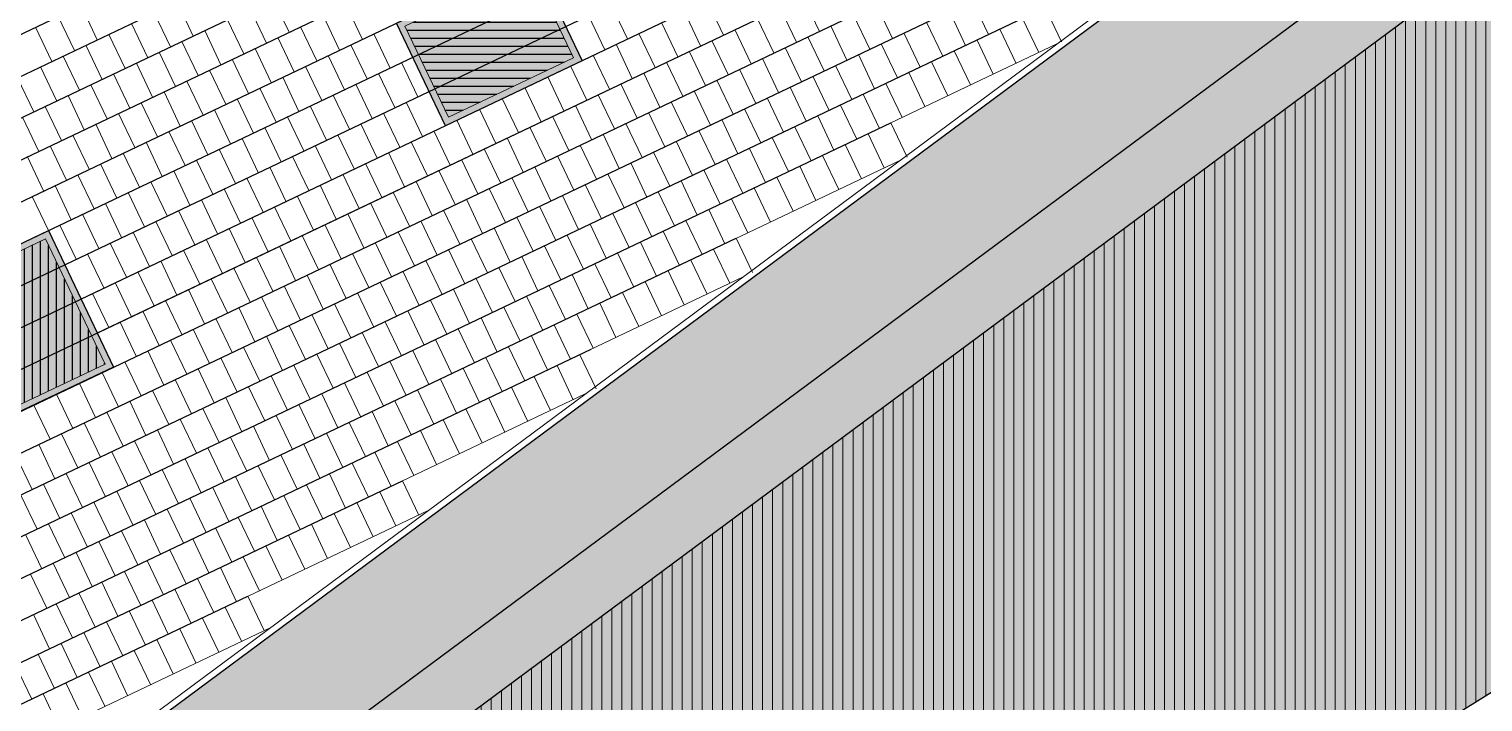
# Model space of a CAD drawing. Header units: metres. Extents: x 679599 to 680028, y 2748524 to 2748840.
# Drawn here: x 679875.84 to 679898.91, y 2748777.4 to 2748788.08 of the extents above; entities that cross this region are included whole.
import ezdxf

# ---------------------------------------------------------------- set-up
doc = ezdxf.new("R2010")
doc.units = ezdxf.units.M
doc.header["$LTSCALE"] = 5
doc.layers.add('00-AUX', color=2, linetype='Continuous', plot=False)
doc.layers.add('00-AUX Tree Pit', color=2, linetype='Continuous', plot=False)
doc.layers.add('02-L-B-Curb', color=11, linetype='Continuous', lineweight=5, plot=False)
for name, color, linetype, lineweight, true_color in [('02-L-Joints-Paviment_07_Precast Concrete Blocks 60X40', 7, 'Continuous', 5, 0x999999), ('03-TR-Pavement_02_Sealed Gravel', 7, 'Continuous', 5, 0x38321e), ('03-TR-Pavement_04_Dry Meadow_2', 7, 'Continuous', 5, 0xe2c75d), ('03-TR-Pavement_07_Precast Concrete Blocks 20X10', 7, 'Continuous', 5, 0x999999), ('03-TR-Pavement_07_Precast Concrete Blocks 60X40', 7, 'Continuous', 5, 0x999999)]:
    doc.layers.add(name, color=color, linetype=linetype, lineweight=lineweight, true_color=true_color)
doc.layers.add('03-TR-Pavement_00_Dry Swale', color=7, linetype='Continuous', true_color=0x6e5d3a)
doc.layers.add('03-TR-Tree Pit_White', color=7, linetype='Continuous', true_color=0xfcfcfc)
doc.layers.add('03-TR-Pavement_04_Dry Meadow_', color=54, linetype='Continuous', lineweight=5)
doc.layers.add('04-BK-Tree Pit', color=6, linetype='Continuous', lineweight=5)
doc.layers.add('03-TR-Tree Pit_Green', color=46, linetype='Continuous')

# ---------------------------------------------------------------- blocks, each defined once
blk = doc.blocks.new('ALCORQUE RECTANGULAR')
at = {"layer": '03-TR-Tree Pit_Green', "ltscale": 0.3}
h = blk.add_hatch(dxfattribs=at)
h.set_pattern_fill('ANSI31', color=256, scale=0.04, angle=-45)
h.set_pattern_definition([(360, (-2068898.16958, 3428624.0145), (3e-17, 0.127), [])])
h.paths.add_polyline_path([(679903.391, 2748647.421), (679902.702, 2748648.869), (679904.689, 2748649.814), (679905.377, 2748648.367)])
at = {"layer": '03-TR-Tree Pit_White'}
h = blk.add_hatch(color=256, dxfattribs=at)
h.dxf.hatch_style = 1
h.paths.add_polyline_path([(679903.344, 2748647.288), (679902.569, 2748648.916), (679904.736, 2748649.947), (679905.511, 2748648.319)])
at = {"layer": '02-L-B-Curb'}
blk.add_lwpolyline([(679903.344, 2748647.288), (679902.569, 2748648.916), (679904.736, 2748649.947), (679905.511, 2748648.319)], close=True, dxfattribs=at)
at = {"layer": '02-L-B-Curb', "color": 6}
blk.add_lwpolyline([(679903.391, 2748647.421), (679902.702, 2748648.868), (679904.689, 2748649.814), (679905.378, 2748648.366)], close=True, dxfattribs=at)

msp = doc.modelspace()

# ---------------------------------------------------------------- hatches: boundary and pattern name
at = {"layer": '03-TR-Pavement_00_Dry Swale', "ltscale": 0.3}
h = msp.add_hatch(dxfattribs=at)
h.set_pattern_fill('ANSI38', color=256, scale=0.0393, angle=315)
h.paths.add_polyline_path([(679857.23, 2748759.464), (679909.163, 2748798.008), (679909.744, 2748797.184), (679911.938, 2748797.45), (679909.399, 2748800.523), (679856.611, 2748761.342)])
at = {"layer": '03-TR-Pavement_00_Dry Swale', "ltscale": 0.3, "true_color": 0xb29c70}
h = msp.add_hatch(dxfattribs=at)
h.set_pattern_fill('ANSI38', color=33, scale=0.0393, angle=315)
h.paths.add_polyline_path([(679909.744, 2748797.184), (679909.163, 2748798.008), (679857.23, 2748759.464), (679857.561, 2748758.458)])
at = {"layer": '03-TR-Pavement_02_Sealed Gravel', "linetype": 'Continuous'}
h = msp.add_hatch(dxfattribs=at)
h.set_pattern_fill('ANSI31', color=256, scale=0.0393, angle=45)
h.set_pattern_definition([(90, (652974.11672, 2717198.73223), (-0.1247775, 0), [])])
h.paths.add_polyline_path([(679907.003, 2748743.724, -0.161814), (679919.498, 2748750.942, -0.003897), (679921.772, 2748751.391), (679921.586, 2748752.374, 0.003898), (679919.297, 2748751.921, 0.095494), (679910.949, 2748748.457), (679917.775, 2748758.07), (679916.96, 2748758.649), (679908.689, 2748747.001, -0.265173), (679902.296, 2748744.031), (679888.553, 2748745.181, -0.048342), (679890.618, 2748750.885, -0.004242), (679894.427, 2748758.72, 0.011738), (679915.164, 2748760.727), (679915.044, 2748761.72, -0.011403), (679894.945, 2748759.761, -0.003208), (679897.927, 2748765.636, 0.027333), (679901.217, 2748772.976), (679900.283, 2748773.333, -0.027329), (679897.038, 2748766.094, 0.003497), (679893.785, 2748759.676, -0.003341), (679887.88, 2748759.291, 0.244086), (679870.012, 2748749.029, -0.032517), (679865.084, 2748742.409), (679862.777, 2748745.531), (679860.575, 2748752.201), (679900.459, 2748777.03), (679899.984, 2748777.794), (679859.498, 2748752.591), (679861.968, 2748745.112), (679883.467, 2748716.021), (679900.195, 2748726.433), (679899.719, 2748727.197), (679883.697, 2748717.224), (679883.594, 2748717.363)])
h.paths.add_polyline_path([(679882.996, 2748718.173), (679865.678, 2748741.606, -0.241422), (679874.739, 2748745.333), (679887.312, 2748744.281, 0.084331), (679886.811, 2748733.425, -0.18785)], flags=16)
h.paths.add_polyline_path([(679882.994, 2748718.344), (679865.806, 2748741.601, -0.239448), (679874.731, 2748745.234), (679887.191, 2748744.191, 0.083451), (679886.712, 2748733.412, -0.186193)], flags=0)
h.paths.add_polyline_path([(679886.133, 2748721.729, 0.134058), (679887.803, 2748733.548, -0.08537), (679888.318, 2748744.197), (679902.212, 2748743.034, 0.099036), (679905.374, 2748743.396)], flags=16)
h.paths.add_polyline_path([(679886.454, 2748722.241, 0.127381), (679887.903, 2748733.561, -0.084667), (679888.396, 2748744.09), (679902.204, 2748742.935, 0.088186), (679905.066, 2748743.2)], flags=0)
h.paths.add_polyline_path([(679874.823, 2748746.33, 0.140393), (679868.482, 2748745.074, 0.016107), (679870.852, 2748748.487, -0.244209), (679887.93, 2748758.293, 0.003014), (679893.269, 2748758.637, 0.003955), (679889.715, 2748751.315, 0.049646), (679887.543, 2748745.265)], flags=16)
h.paths.add_polyline_path([(679874.831, 2748746.429, 0.131521), (679868.806, 2748745.345, 0.014517), (679870.937, 2748748.433, -0.244222), (679887.935, 2748758.193, 0.002916), (679893.102, 2748758.525, 0.003871), (679889.625, 2748751.358, 0.048992), (679887.466, 2748745.372)], flags=0)
at = {"layer": '03-TR-Pavement_04_Dry Meadow_', "linetype": 'Continuous'}
h = msp.add_hatch(dxfattribs=at)
h.set_pattern_fill('ANSI31', color=256, scale=0.0502, angle=45)
h.paths.add_polyline_path([(679911.938, 2748797.45), (679909.744, 2748797.184), (679857.561, 2748758.458), (679859.401, 2748752.884), (679904.284, 2748780.824)])
h = msp.add_hatch(dxfattribs=at)
h.set_pattern_fill('ANSI31', color=256, scale=0.0502, angle=45)
h.paths.add_polyline_path([(679889.625, 2748751.358, -0.003871), (679893.102, 2748758.525, -0.002916), (679887.935, 2748758.193, 0.244222), (679870.937, 2748748.433, -0.014517), (679868.806, 2748745.345, -0.131521), (679874.831, 2748746.429), (679887.466, 2748745.372, -0.048992)], flags=17)
h.paths.add_polyline_path([(679905.066, 2748743.2, -0.088186), (679902.204, 2748742.935), (679888.396, 2748744.09, 0.084667), (679887.903, 2748733.561, -0.127381), (679886.454, 2748722.241)], flags=17)
h.paths.add_polyline_path([(679887.191, 2748744.191), (679874.731, 2748745.234, 0.239448), (679865.806, 2748741.601), (679882.994, 2748718.344, 0.186193), (679886.712, 2748733.412, -0.083451)], flags=17)
h.paths.add_polyline_path([(679929.227, 2748752.578), (679904.229, 2748780.437), (679900.069, 2748777.847), (679900.597, 2748776.998), (679860.694, 2748752.157), (679862.867, 2748745.578), (679865.09, 2748742.57, 0.032019), (679869.928, 2748749.083, -0.244074), (679887.875, 2748759.391, 0.003309), (679893.721, 2748759.772, -0.003469), (679896.949, 2748766.14, 0.027673), (679900.225, 2748773.463), (679901.346, 2748773.034, -0.027673), (679898.015, 2748765.59, 0.003122), (679895.113, 2748759.874, 0.011361), (679915.131, 2748761.831), (679915.275, 2748760.639, -0.011763), (679894.491, 2748758.624, 0.004214), (679890.709, 2748750.842, 0.047397), (679888.679, 2748745.271), (679902.304, 2748744.131, 0.265173), (679908.607, 2748747.059), (679916.936, 2748758.789), (679917.914, 2748758.094), (679911.331, 2748748.822, -0.090021), (679919.276, 2748752.019, -0.004065), (679921.666, 2748752.491), (679921.889, 2748751.311, 0.004065), (679919.518, 2748750.844, 0.161814), (679907.078, 2748743.658), (679883.723, 2748717.358), (679899.751, 2748727.335), (679899.804, 2748727.25), (679900.279, 2748726.487)])
at = {"layer": '03-TR-Pavement_04_Dry Meadow_2', "ltscale": 2, "transparency": 33554687}
h = msp.add_hatch(dxfattribs=at)
h.set_pattern_fill('AR-CONC', color=256, scale=0.0067, angle=290)
h.paths.add_polyline_path([(679911.938, 2748797.45), (679909.744, 2748797.184), (679857.561, 2748758.458), (679859.401, 2748752.884), (679904.284, 2748780.824)])
h = msp.add_hatch(dxfattribs=at)
h.set_pattern_fill('AR-CONC', color=256, scale=0.0067, angle=290)
h.paths.add_polyline_path([(679889.625, 2748751.358, -0.003871), (679893.102, 2748758.525, -0.002916), (679887.935, 2748758.193, 0.244222), (679870.937, 2748748.433, -0.014517), (679868.806, 2748745.345, -0.131521), (679874.831, 2748746.429), (679887.466, 2748745.372, -0.048992)], flags=17)
h.paths.add_polyline_path([(679905.066, 2748743.2, -0.088186), (679902.204, 2748742.935), (679888.396, 2748744.09, 0.084667), (679887.903, 2748733.561, -0.127381), (679886.454, 2748722.241)], flags=17)
h.paths.add_polyline_path([(679887.191, 2748744.191), (679874.731, 2748745.234, 0.239448), (679865.806, 2748741.601), (679882.994, 2748718.344, 0.186193), (679886.712, 2748733.412, -0.083451)], flags=17)
edge = h.paths.add_edge_path(flags=17)
edge.add_line((679912.578, 2748752.651), (679912.219, 2748752.906))
edge.add_arc((679911.099, 2748751.078), 2.144, 58.5039, 110.6816)
edge.add_arc((679909.301, 2748755.897), 3, 130.6997, 290.2906, ccw=False)
edge.add_arc((679905.979, 2748759.825), 2.144, 309.5625, 360.2606)
edge.add_arc((679862.059, 2749201.318), 443.88, 274.19002, 275.95669, ccw=False)
edge.add_arc((680354.265, 2748530.352), 513.323, 153.59615, 154.56191)
edge.add_arc((679919.017, 2748737.377), 31.348, 154.5619, 165.4163)
edge.add_line((679888.679, 2748745.271), (679902.304, 2748744.131))
edge.add_arc((679902.889, 2748751.119), 7.013, 265.2169, 324.6227)
edge.add_line((679908.607, 2748747.059), (679912.578, 2748752.651))
edge = h.paths.add_edge_path()
edge.add_line((679894.39, 2748762.424), (679894.918, 2748762.159))
edge.add_arc((680354.265, 2748530.352), 514.523, 152.72476, 153.22245, ccw=False)
edge.add_arc((679832.485, 2748799.377), 72.528, 332.72476, 339.06533)
edge.add_line((679900.225, 2748773.463), (679901.346, 2748773.034))
edge.add_arc((679832.485, 2748799.377), 73.728, 332.72476, 339.06533, ccw=False)
edge.add_arc((680354.265, 2748530.352), 513.323, 152.72476, 153.44035)
edge.add_arc((679862.059, 2749201.318), 442.68, 274.28218, 276.8857)
edge.add_line((679915.131, 2748761.831), (679915.275, 2748760.639))
edge.add_arc((679862.059, 2749201.318), 443.88, 276.15185, 276.8857, ccw=False)
edge.add_arc((679911.725, 2748760.435), 2.144, 191.8592, 241.8889)
edge.add_arc((679909.301, 2748755.897), 3, -0.8356, 61.8842, ccw=False)
edge.add_arc((679914.444, 2748755.789), 2.144, 178.276, 230.7467)
edge.add_line((679913.087, 2748754.129), (679913.446, 2748753.874))
edge.add_line((679913.446, 2748753.874), (679916.936, 2748758.789))
edge.add_line((679916.936, 2748758.789), (679917.914, 2748758.094))
edge.add_line((679917.914, 2748758.094), (679911.331, 2748748.822))
edge.add_arc((679924.109, 2748728.534), 23.977, 101.628, 122.2039, ccw=False)
edge.add_arc((679949.469, 2748605.298), 149.796, 100.69645, 101.62805, ccw=False)
edge.add_line((679921.666, 2748752.491), (679921.889, 2748751.311))
edge.add_arc((679949.469, 2748605.298), 148.596, 100.69645, 101.62805)
edge.add_arc((679924.109, 2748728.534), 22.777, 101.628, 129.2286)
edge.add_arc((679911.191, 2748743.572), 3, -218.3678, 119.6968, ccw=False)
edge.add_arc((679924.109, 2748728.534), 22.777, 132.1004, 138.3944)
edge.add_line((679907.078, 2748743.658), (679883.723, 2748717.358))
edge.add_line((679883.723, 2748717.358), (679899.751, 2748727.335))
edge.add_line((679899.751, 2748727.335), (679900.279, 2748726.487))
edge.add_line((679900.279, 2748726.487), (679929.227, 2748752.578))
edge.add_line((679929.227, 2748752.578), (679904.229, 2748780.437))
edge.add_line((679904.229, 2748780.437), (679900.069, 2748777.847))
edge.add_line((679900.069, 2748777.847), (679900.597, 2748776.998))
edge.add_line((679900.597, 2748776.998), (679860.694, 2748752.157))
edge.add_line((679860.694, 2748752.157), (679862.867, 2748745.578))
edge.add_line((679862.867, 2748745.578), (679865.09, 2748742.57))
edge.add_arc((679816.707, 2748783.565), 63.415, 319.72545, 327.06105)
edge.add_arc((679888.831, 2748736.95), 22.462, 92.4387, 147.3038, ccw=False)
edge.add_arc((679862.059, 2749201.318), 442.68, 273.34324, 274.10153)
edge.add_arc((680354.265, 2748530.352), 514.523, 153.38949, 153.51982, ccw=False)
edge.add_line((679894.244, 2748760.819), (679893.717, 2748761.084))
edge.add_arc((679892.885, 2748759.107), 2.144, 67.1871, 119.5346)
edge.add_arc((679890.381, 2748763.601), 3, 7.4778, 298.8516, ccw=False)
edge.add_arc((679895.481, 2748764.27), 2.144, 187.476, 239.4248)
edge = h.paths.add_edge_path(flags=16)
edge.add_line((679883.004, 2748744.541), (679881.509, 2748744.665))
edge.add_arc((679875.307, 2748747.879), 6.985, 309.9662, 332.6034, ccw=False)
edge.add_arc((679881.878, 2748740.031), 3.25, 129.8801, 311.1921)
edge.add_arc((679888.942, 2748731.549), 7.79, 108.2799, 129.1989, ccw=False)
edge.add_line((679886.498, 2748738.946), (679886.606, 2748740.451))
edge.add_arc((679890.077, 2748747.425), 7.79, 222.6234, 243.5424, ccw=False)
edge.add_arc((679889.649, 2748746.695), 6.985, 197.9552, 220.5924, ccw=False)
at = {"layer": '03-TR-Pavement_07_Precast Concrete Blocks 20X10'}
h = msp.add_hatch(dxfattribs=at)
h.set_pattern_fill('ANSI31', color=256, scale=0.0315, angle=25.5)
h.set_pattern_definition([(70.5, (0, 0), (-0.094275932128, 0.033384858509), [])])
edge = h.paths.add_edge_path()
edge.add_line((679846.747, 2748785.254), (679848.542, 2748781.477))
edge.add_line((679848.542, 2748781.477), (679851.428, 2748780.438))
edge.add_line((679851.428, 2748780.438), (679855.273, 2748782.267))
edge.add_line((679855.273, 2748782.267), (679856.277, 2748785.094))
edge.add_line((679856.277, 2748785.094), (679859.104, 2748784.09))
edge.add_line((679859.104, 2748784.09), (679862.949, 2748785.92))
edge.add_line((679862.949, 2748785.92), (679863.953, 2748788.747))
edge.add_line((679863.953, 2748788.747), (679866.78, 2748787.743))
edge.add_line((679866.78, 2748787.743), (679870.625, 2748789.573))
edge.add_line((679870.625, 2748789.573), (679871.629, 2748792.4))
edge.add_line((679871.629, 2748792.4), (679874.456, 2748791.396))
edge.add_line((679874.456, 2748791.396), (679878.294, 2748793.222))
edge.add_line((679878.294, 2748793.222), (679879.304, 2748796.052))
edge.add_line((679879.304, 2748796.052), (679882.132, 2748795.049))
edge.add_line((679882.132, 2748795.049), (679885.976, 2748796.878))
edge.add_line((679885.976, 2748796.878), (679886.946, 2748799.611))
edge.add_line((679886.946, 2748799.611), (679886.98, 2748799.704))
edge.add_line((679886.98, 2748799.704), (679889.807, 2748798.7))
edge.add_line((679889.807, 2748798.7), (679893.651, 2748800.53))
edge.add_line((679893.651, 2748800.53), (679894.655, 2748803.357))
edge.add_line((679894.655, 2748803.357), (679897.482, 2748802.353))
edge.add_line((679897.482, 2748802.353), (679901.327, 2748804.183))
edge.add_line((679901.327, 2748804.183), (679902.33, 2748807.009))
edge.add_line((679902.33, 2748807.009), (679905.158, 2748806.006))
edge.add_line((679905.158, 2748806.006), (679909.001, 2748807.835))
edge.add_line((679909.001, 2748807.835), (679909.972, 2748810.567))
edge.add_line((679909.972, 2748810.567), (679912.832, 2748809.658))
edge.add_line((679912.832, 2748809.658), (679916.677, 2748811.487))
edge.add_line((679916.677, 2748811.487), (679917.681, 2748814.314))
edge.add_line((679917.681, 2748814.314), (679920.508, 2748813.31))
edge.add_line((679920.508, 2748813.31), (679924.352, 2748815.139))
edge.add_line((679924.352, 2748815.139), (679925.356, 2748817.966))
edge.add_line((679925.356, 2748817.966), (679928.18, 2748816.961))
edge.add_line((679928.18, 2748816.961), (679932.025, 2748818.791))
edge.add_line((679932.025, 2748818.791), (679933.03, 2748821.618))
edge.add_line((679933.03, 2748821.618), (679935.857, 2748820.614))
edge.add_line((679935.857, 2748820.614), (679939.701, 2748822.444))
edge.add_line((679939.701, 2748822.444), (679940.705, 2748825.27))
edge.add_line((679940.705, 2748825.27), (679943.555, 2748824.267))
edge.add_line((679943.555, 2748824.267), (679947.475, 2748826.144))
edge.add_line((679947.475, 2748826.144), (679948.507, 2748829.047))
edge.add_line((679948.507, 2748829.047), (679946.708, 2748832.826))
edge.add_line((679946.708, 2748832.826), (679846.744, 2748785.257))

# ---------------------------------------------------------------- linework, layer by layer
at = {"layer": '00-AUX'}
for points in [[(679671.873, 2748690.996), (679908.283, 2748803.495)], [(679671.95, 2748690.369), (679908.36, 2748802.868)], [(679675.639, 2748691.46), (679908.831, 2748802.427)], [(679680.412, 2748693.066), (679908.864, 2748801.779)], [(679684.823, 2748694.501), (679909.347, 2748801.344)], [(679689.235, 2748695.936), (679907.032, 2748799.578)], [(679694.007, 2748697.543), (679904.22, 2748797.575)], [(679698.419, 2748698.977), (679901.769, 2748795.744)], [(679703.192, 2748700.584), (679899.679, 2748794.085)], [(679707.603, 2748702.019), (679896.867, 2748792.083)], [(679712.015, 2748703.454), (679894.416, 2748790.252)], [(679716.787, 2748705.06), (679891.964, 2748788.421)], [(679721.199, 2748706.495), (679889.513, 2748786.59)], [(679725.61, 2748707.93), (679887.062, 2748784.759)], [(679843.764, 2748763.491), (679884.759, 2748782.999)], [(679844.203, 2748763.035), (679881.766, 2748780.91)], [(679844.28, 2748762.407), (679879.315, 2748779.079)]]:
    msp.add_lwpolyline(points, dxfattribs=at)
msp.add_lwpolyline([(679857.23, 2748759.464), (679909.163, 2748798.008), (679909.744, 2748797.184), (679911.938, 2748797.45), (679909.399, 2748800.523), (679856.611, 2748761.342)], close=True, dxfattribs=at)
at = {"layer": '00-AUX', "ltscale": 0.3}
msp.add_lwpolyline([(679857.561, 2748758.458), (679859.401, 2748752.884), (679904.284, 2748780.824), (679911.938, 2748797.45), (679909.744, 2748797.184), (679857.561, 2748758.458)], dxfattribs=at)
at = {"layer": '00-AUX Tree Pit'}
for points in [[(679882.447, 2748786.546), (679881.672, 2748788.174), (679883.839, 2748789.206), (679884.614, 2748787.577)], [(679877.182, 2748782.715), (679875.553, 2748781.94), (679874.522, 2748784.108), (679876.15, 2748784.882)]]:
    msp.add_lwpolyline(points, close=True, dxfattribs=at)
at = {"layer": '02-L-B-Curb'}
for p, q in [((679856.324, 2748761.253), (679909.576, 2748800.779)), ((679909.399, 2748800.523), (679856.611, 2748761.342))]:
    msp.add_line(p, q, dxfattribs=at)
msp.add_lwpolyline([(679904.229, 2748780.437), (679929.43, 2748752.353), (679929.65, 2748752.555), (679904.284, 2748780.824), (679859.141, 2748752.714), (679861.698, 2748744.972)], dxfattribs=at)
at = {"layer": '02-L-Joints-Paviment_07_Precast Concrete Blocks 60X40'}
for points in [[(679876.667, 2748788.451), (679876.925, 2748787.909)], [(679878.189, 2748788.51), (679878.447, 2748787.969)], [(679879.711, 2748788.57), (679879.969, 2748788.028)], [(679880.872, 2748788.458), (679881.13, 2748787.916)], [(679885.077, 2748788.466), (679885.335, 2748787.924)], [(679886.599, 2748788.525), (679886.857, 2748787.984)], [(679888.121, 2748788.585), (679888.379, 2748788.043)], [(679889.282, 2748788.473), (679889.539, 2748787.931)], [(679890.804, 2748788.533), (679891.061, 2748787.991)], [(679876.306, 2748788.279), (679876.564, 2748787.737)], [(679877.828, 2748788.339), (679878.086, 2748787.797)], [(679878.989, 2748788.227), (679879.247, 2748787.685)], [(679879.35, 2748788.398), (679879.608, 2748787.857)], [(679880.511, 2748788.286), (679880.769, 2748787.745)], [(679884.716, 2748788.294), (679884.974, 2748787.752)], [(679886.238, 2748788.354), (679886.495, 2748787.812)], [(679887.398, 2748788.241), (679887.656, 2748787.7)], [(679887.76, 2748788.413), (679888.017, 2748787.872)], [(679888.92, 2748788.301), (679889.178, 2748787.759)], [(679890.442, 2748788.361), (679890.7, 2748787.819)], [(679891.603, 2748788.249), (679891.861, 2748787.707)], [(679891.964, 2748788.421), (679892.222, 2748787.879)], [(679875.945, 2748788.107), (679876.203, 2748787.565)], [(679877.106, 2748787.995), (679877.364, 2748787.453)], [(679877.467, 2748788.167), (679877.725, 2748787.625)], [(679878.628, 2748788.055), (679878.886, 2748787.513)], [(679880.15, 2748788.114), (679880.408, 2748787.573)], [(679881.311, 2748788.002), (679881.568, 2748787.461)], [(679885.515, 2748788.01), (679885.773, 2748787.468)], [(679885.876, 2748788.182), (679886.134, 2748787.64)], [(679887.037, 2748788.07), (679887.295, 2748787.528)], [(679888.559, 2748788.129), (679888.817, 2748787.588)], [(679889.72, 2748788.017), (679889.978, 2748787.476)], [(679890.081, 2748788.189), (679890.339, 2748787.647)], [(679891.242, 2748788.077), (679891.5, 2748787.535)], [(679876.745, 2748787.823), (679877.002, 2748787.281)], [(679878.267, 2748787.883), (679878.524, 2748787.341)], [(679879.427, 2748787.771), (679879.685, 2748787.229)], [(679879.789, 2748787.943), (679880.046, 2748787.401)], [(679880.949, 2748787.831), (679881.207, 2748787.289)], [(679885.154, 2748787.838), (679885.412, 2748787.296)], [(679886.676, 2748787.898), (679886.934, 2748787.356)], [(679887.837, 2748787.786), (679888.095, 2748787.244)], [(679888.198, 2748787.958), (679888.456, 2748787.416)], [(679889.359, 2748787.845), (679889.617, 2748787.304)], [(679890.881, 2748787.905), (679891.139, 2748787.363)], [(679876.383, 2748787.651), (679876.641, 2748787.109)], [(679877.544, 2748787.539), (679877.802, 2748786.997)], [(679877.905, 2748787.711), (679878.163, 2748787.169)], [(679879.066, 2748787.599), (679879.324, 2748787.057)], [(679880.588, 2748787.659), (679880.846, 2748787.117)], [(679881.749, 2748787.547), (679882.007, 2748787.005)], [(679884.793, 2748787.666), (679885.051, 2748787.124)], [(679885.954, 2748787.554), (679886.212, 2748787.012)], [(679886.315, 2748787.726), (679886.573, 2748787.184)], [(679887.476, 2748787.614), (679887.733, 2748787.072)], [(679888.998, 2748787.674), (679889.255, 2748787.132)], [(679890.158, 2748787.561), (679890.416, 2748787.02)], [(679890.52, 2748787.733), (679890.777, 2748787.192)], [(679875.661, 2748787.307), (679875.919, 2748786.766)], [(679876.022, 2748787.479), (679876.28, 2748786.937)], [(679877.183, 2748787.367), (679877.441, 2748786.825)], [(679878.705, 2748787.427), (679878.963, 2748786.885)], [(679879.866, 2748787.315), (679880.124, 2748786.773)], [(679880.227, 2748787.487), (679880.485, 2748786.945)], [(679881.388, 2748787.375), (679881.646, 2748786.833)], [(679884.071, 2748787.322), (679884.328, 2748786.781)], [(679884.432, 2748787.494), (679884.69, 2748786.952)], [(679885.593, 2748787.382), (679885.85, 2748786.84)], [(679887.114, 2748787.442), (679887.372, 2748786.9)], [(679888.275, 2748787.33), (679888.533, 2748786.788)], [(679888.636, 2748787.502), (679888.894, 2748786.96)], [(679889.797, 2748787.39), (679890.055, 2748786.848)], [(679876.822, 2748787.195), (679877.08, 2748786.653)], [(679877.983, 2748787.083), (679878.24, 2748786.541)], [(679878.344, 2748787.255), (679878.602, 2748786.713)], [(679879.505, 2748787.143), (679879.762, 2748786.601)], [(679881.027, 2748787.203), (679881.284, 2748786.661)], [(679883.709, 2748787.15), (679883.967, 2748786.609)], [(679885.231, 2748787.21), (679885.489, 2748786.668)], [(679886.392, 2748787.098), (679886.65, 2748786.556)], [(679886.753, 2748787.27), (679887.011, 2748786.728)], [(679887.914, 2748787.158), (679888.172, 2748786.616)], [(679889.436, 2748787.218), (679889.694, 2748786.676)], [(679876.099, 2748786.851), (679876.357, 2748786.31)], [(679876.461, 2748787.023), (679876.718, 2748786.482)], [(679877.621, 2748786.911), (679877.879, 2748786.37)], [(679879.143, 2748786.971), (679879.401, 2748786.429)], [(679880.304, 2748786.859), (679880.562, 2748786.317)], [(679880.665, 2748787.031), (679880.923, 2748786.489)], [(679881.826, 2748786.919), (679882.084, 2748786.377)], [(679883.348, 2748786.979), (679883.606, 2748786.437)], [(679884.509, 2748786.866), (679884.767, 2748786.325)], [(679884.87, 2748787.038), (679885.128, 2748786.497)], [(679886.031, 2748786.926), (679886.289, 2748786.384)], [(679887.553, 2748786.986), (679887.811, 2748786.444)], [(679888.714, 2748786.874), (679888.972, 2748786.332)], [(679889.075, 2748787.046), (679889.333, 2748786.504)], [(679875.738, 2748786.68), (679875.996, 2748786.138)], [(679877.26, 2748786.739), (679877.518, 2748786.198)], [(679878.421, 2748786.627), (679878.679, 2748786.086)], [(679878.782, 2748786.799), (679879.04, 2748786.257)], [(679879.943, 2748786.687), (679880.201, 2748786.145)], [(679881.465, 2748786.747), (679881.723, 2748786.205)], [(679882.626, 2748786.635), (679882.884, 2748786.093)], [(679882.987, 2748786.807), (679883.245, 2748786.265)], [(679884.148, 2748786.695), (679884.406, 2748786.153)], [(679885.67, 2748786.754), (679885.928, 2748786.213)], [(679886.831, 2748786.642), (679887.088, 2748786.101)], [(679887.192, 2748786.814), (679887.45, 2748786.272)], [(679888.353, 2748786.702), (679888.61, 2748786.16)], [(679876.538, 2748786.396), (679876.796, 2748785.854)], [(679876.899, 2748786.568), (679877.157, 2748786.026)], [(679878.06, 2748786.455), (679878.318, 2748785.914)], [(679879.582, 2748786.515), (679879.84, 2748785.973)], [(679880.743, 2748786.403), (679881, 2748785.861)], [(679881.104, 2748786.575), (679881.362, 2748786.033)], [(679882.265, 2748786.463), (679882.522, 2748785.921)], [(679883.787, 2748786.523), (679884.044, 2748785.981)], [(679884.947, 2748786.411), (679885.205, 2748785.869)], [(679885.309, 2748786.583), (679885.566, 2748786.041)], [(679886.469, 2748786.47), (679886.727, 2748785.929)], [(679887.991, 2748786.53), (679888.249, 2748785.988)], [(679889.152, 2748786.418), (679889.41, 2748785.876)], [(679889.513, 2748786.59), (679889.771, 2748786.048)], [(679876.177, 2748786.224), (679876.434, 2748785.682)], [(679877.699, 2748786.284), (679877.956, 2748785.742)], [(679878.859, 2748786.171), (679879.117, 2748785.63)], [(679879.221, 2748786.343), (679879.478, 2748785.802)], [(679880.381, 2748786.231), (679880.639, 2748785.689)], [(679881.903, 2748786.291), (679882.161, 2748785.749)], [(679883.064, 2748786.179), (679883.322, 2748785.637)], [(679883.425, 2748786.351), (679883.683, 2748785.809)], [(679884.586, 2748786.239), (679884.844, 2748785.697)], [(679886.108, 2748786.299), (679886.366, 2748785.757)], [(679887.269, 2748786.186), (679887.527, 2748785.645)], [(679887.63, 2748786.358), (679887.888, 2748785.817)], [(679888.791, 2748786.246), (679889.049, 2748785.704)], [(679875.815, 2748786.052), (679876.073, 2748785.51)], [(679876.976, 2748785.94), (679877.234, 2748785.398)], [(679877.337, 2748786.112), (679877.595, 2748785.57)], [(679878.498, 2748786), (679878.756, 2748785.458)], [(679880.02, 2748786.059), (679880.278, 2748785.518)], [(679881.181, 2748785.947), (679881.439, 2748785.406)], [(679881.542, 2748786.119), (679881.8, 2748785.577)], [(679882.703, 2748786.007), (679882.961, 2748785.465)], [(679884.225, 2748786.067), (679884.483, 2748785.525)], [(679885.386, 2748785.955), (679885.644, 2748785.413)], [(679885.747, 2748786.127), (679886.005, 2748785.585)], [(679886.908, 2748786.015), (679887.166, 2748785.473)], [(679888.43, 2748786.074), (679888.688, 2748785.533)], [(679876.615, 2748785.768), (679876.873, 2748785.226)], [(679878.137, 2748785.828), (679878.395, 2748785.286)], [(679879.298, 2748785.716), (679879.556, 2748785.174)], [(679879.659, 2748785.888), (679879.917, 2748785.346)], [(679880.82, 2748785.775), (679881.078, 2748785.234)], [(679882.342, 2748785.835), (679882.6, 2748785.293)], [(679883.503, 2748785.723), (679883.76, 2748785.181)], [(679883.864, 2748785.895), (679884.122, 2748785.353)], [(679885.025, 2748785.783), (679885.282, 2748785.241)], [(679886.547, 2748785.843), (679886.804, 2748785.301)], [(679887.707, 2748785.731), (679887.965, 2748785.189)], [(679888.069, 2748785.902), (679888.326, 2748785.361)], [(679876.254, 2748785.596), (679876.512, 2748785.054)], [(679877.415, 2748785.484), (679877.672, 2748784.942)], [(679877.776, 2748785.656), (679878.034, 2748785.114)], [(679878.937, 2748785.544), (679879.194, 2748785.002)], [(679880.459, 2748785.604), (679880.716, 2748785.062)], [(679881.619, 2748785.491), (679881.877, 2748784.95)], [(679881.981, 2748785.663), (679882.238, 2748785.122)], [(679883.141, 2748785.551), (679883.399, 2748785.009)], [(679884.663, 2748785.611), (679884.921, 2748785.069)], [(679885.824, 2748785.499), (679886.082, 2748784.957)], [(679886.185, 2748785.671), (679886.443, 2748785.129)], [(679887.346, 2748785.559), (679887.604, 2748785.017)], [(679875.893, 2748785.424), (679876.15, 2748784.882)], [(679877.053, 2748785.312), (679877.311, 2748784.77)], [(679878.575, 2748785.372), (679878.833, 2748784.83)], [(679879.736, 2748785.26), (679879.994, 2748784.718)], [(679880.097, 2748785.432), (679880.355, 2748784.89)], [(679881.258, 2748785.32), (679881.516, 2748784.778)], [(679882.78, 2748785.379), (679883.038, 2748784.838)], [(679883.941, 2748785.267), (679884.199, 2748784.725)], [(679884.302, 2748785.439), (679884.56, 2748784.897)], [(679885.463, 2748785.327), (679885.721, 2748784.785)], [(679886.624, 2748785.215), (679886.882, 2748784.673)], [(679886.985, 2748785.387), (679887.243, 2748784.845)], [(679876.692, 2748785.14), (679876.95, 2748784.598)], [(679877.853, 2748785.028), (679878.111, 2748784.486)], [(679878.214, 2748785.2), (679878.472, 2748784.658)], [(679879.375, 2748785.088), (679879.633, 2748784.546)], [(679880.897, 2748785.148), (679881.155, 2748784.606)], [(679882.058, 2748785.036), (679882.316, 2748784.494)], [(679882.419, 2748785.207), (679882.677, 2748784.666)], [(679883.58, 2748785.095), (679883.838, 2748784.554)], [(679885.102, 2748785.155), (679885.36, 2748784.613)], [(679886.263, 2748785.043), (679886.52, 2748784.501)], [(679876.331, 2748784.968), (679876.589, 2748784.427)], [(679877.492, 2748784.856), (679877.75, 2748784.314)], [(679879.014, 2748784.916), (679879.272, 2748784.374)], [(679880.175, 2748784.804), (679880.432, 2748784.262)], [(679880.536, 2748784.976), (679880.794, 2748784.434)], [(679881.697, 2748784.864), (679881.954, 2748784.322)], [(679883.219, 2748784.924), (679883.476, 2748784.382)], [(679884.379, 2748784.811), (679884.637, 2748784.27)], [(679884.741, 2748784.983), (679884.998, 2748784.442)], [(679885.901, 2748784.871), (679886.159, 2748784.329)], [(679887.062, 2748784.759), (679887.32, 2748784.217)], [(679877.131, 2748784.684), (679877.389, 2748784.143)], [(679878.291, 2748784.572), (679878.549, 2748784.03)], [(679878.653, 2748784.744), (679878.91, 2748784.202)], [(679879.813, 2748784.632), (679880.071, 2748784.09)], [(679881.335, 2748784.692), (679881.593, 2748784.15)], [(679882.496, 2748784.58), (679882.754, 2748784.038)], [(679882.857, 2748784.752), (679883.115, 2748784.21)], [(679884.018, 2748784.64), (679884.276, 2748784.098)], [(679885.179, 2748784.527), (679885.437, 2748783.986)], [(679885.54, 2748784.699), (679885.798, 2748784.158)], [(679886.701, 2748784.587), (679886.959, 2748784.045)], [(679876.77, 2748784.512), (679877.027, 2748783.971)], [(679877.93, 2748784.4), (679878.188, 2748783.859)], [(679879.452, 2748784.46), (679879.71, 2748783.918)], [(679880.613, 2748784.348), (679880.871, 2748783.806)], [(679880.974, 2748784.52), (679881.232, 2748783.978)], [(679882.135, 2748784.408), (679882.393, 2748783.866)], [(679883.296, 2748784.296), (679883.554, 2748783.754)], [(679883.657, 2748784.468), (679883.915, 2748783.926)], [(679884.818, 2748784.356), (679885.076, 2748783.814)], [(679886.34, 2748784.415), (679886.598, 2748783.874)], [(679877.569, 2748784.229), (679877.827, 2748783.687)], [(679878.73, 2748784.116), (679878.988, 2748783.575)], [(679879.091, 2748784.288), (679879.349, 2748783.747)], [(679880.252, 2748784.176), (679880.51, 2748783.634)], [(679881.413, 2748784.064), (679881.67, 2748783.522)], [(679881.774, 2748784.236), (679882.032, 2748783.694)], [(679882.935, 2748784.124), (679883.192, 2748783.582)], [(679884.457, 2748784.184), (679884.714, 2748783.642)], [(679885.617, 2748784.072), (679885.875, 2748783.53)], [(679885.979, 2748784.243), (679886.236, 2748783.702)], [(679876.847, 2748783.885), (679877.105, 2748783.343)], [(679877.208, 2748784.057), (679877.466, 2748783.515)], [(679878.369, 2748783.945), (679878.627, 2748783.403)], [(679879.53, 2748783.832), (679879.787, 2748783.291)], [(679879.891, 2748784.004), (679880.149, 2748783.463)], [(679881.051, 2748783.892), (679881.309, 2748783.35)], [(679882.573, 2748783.952), (679882.831, 2748783.41)], [(679883.734, 2748783.84), (679883.992, 2748783.298)], [(679884.095, 2748784.012), (679884.353, 2748783.47)], [(679885.256, 2748783.9), (679885.514, 2748783.358)], [(679877.646, 2748783.601), (679877.904, 2748783.059)], [(679878.008, 2748783.773), (679878.265, 2748783.231)], [(679879.168, 2748783.661), (679879.426, 2748783.119)], [(679880.69, 2748783.72), (679880.948, 2748783.179)], [(679881.851, 2748783.608), (679882.109, 2748783.066)], [(679882.212, 2748783.78), (679882.47, 2748783.238)], [(679883.373, 2748783.668), (679883.631, 2748783.126)], [(679884.895, 2748783.728), (679885.153, 2748783.186)], [(679877.285, 2748783.429), (679877.543, 2748782.887)], [(679878.807, 2748783.489), (679879.065, 2748782.947)], [(679879.968, 2748783.377), (679880.226, 2748782.835)], [(679880.329, 2748783.548), (679880.587, 2748783.007)], [(679881.49, 2748783.436), (679881.748, 2748782.895)], [(679883.012, 2748783.496), (679883.27, 2748782.954)], [(679884.173, 2748783.384), (679884.43, 2748782.842)], [(679884.534, 2748783.556), (679884.792, 2748783.014)], [(679878.085, 2748783.145), (679878.343, 2748782.603)], [(679878.446, 2748783.317), (679878.704, 2748782.775)], [(679879.607, 2748783.205), (679879.865, 2748782.663)], [(679881.129, 2748783.265), (679881.387, 2748782.723)], [(679882.289, 2748783.152), (679882.547, 2748782.611)], [(679882.651, 2748783.324), (679882.909, 2748782.783)], [(679883.811, 2748783.212), (679884.069, 2748782.67)], [(679877.724, 2748782.973), (679877.981, 2748782.431)], [(679879.246, 2748783.033), (679879.503, 2748782.491)], [(679880.406, 2748782.921), (679880.664, 2748782.379)], [(679880.768, 2748783.093), (679881.025, 2748782.551)], [(679881.928, 2748782.981), (679882.186, 2748782.439)], [(679883.45, 2748783.04), (679883.708, 2748782.499)], [(679884.579, 2748782.913), (679884.837, 2748782.371)], [(679877.362, 2748782.801), (679877.62, 2748782.259)], [(679878.523, 2748782.689), (679878.781, 2748782.147)], [(679878.884, 2748782.861), (679879.142, 2748782.319)], [(679880.045, 2748782.749), (679880.303, 2748782.207)], [(679881.567, 2748782.809), (679881.825, 2748782.267)], [(679882.728, 2748782.697), (679882.986, 2748782.155)], [(679883.089, 2748782.868), (679883.347, 2748782.327)], [(679884.218, 2748782.741), (679884.475, 2748782.199)], [(679876.64, 2748782.457), (679876.898, 2748781.916)], [(679877.001, 2748782.629), (679877.259, 2748782.088)], [(679878.162, 2748782.517), (679878.42, 2748781.975)], [(679879.684, 2748782.577), (679879.942, 2748782.035)], [(679880.845, 2748782.465), (679881.103, 2748781.923)], [(679881.206, 2748782.637), (679881.464, 2748782.095)], [(679882.367, 2748782.525), (679882.625, 2748781.983)], [(679883.856, 2748782.569), (679884.114, 2748782.027)], [(679876.279, 2748782.286), (679876.537, 2748781.744)], [(679877.801, 2748782.345), (679878.059, 2748781.804)], [(679878.962, 2748782.233), (679879.219, 2748781.691)], [(679879.323, 2748782.405), (679879.581, 2748781.863)], [(679880.484, 2748782.293), (679880.741, 2748781.751)], [(679882.006, 2748782.353), (679882.263, 2748781.811)], [(679883.134, 2748782.225), (679883.392, 2748781.684)], [(679883.495, 2748782.397), (679883.753, 2748781.855)], [(679875.918, 2748782.114), (679876.175, 2748781.572)], [(679877.078, 2748782.002), (679877.336, 2748781.46)], [(679877.44, 2748782.173), (679877.697, 2748781.632)], [(679878.6, 2748782.061), (679878.858, 2748781.52)], [(679880.122, 2748782.121), (679880.38, 2748781.579)], [(679881.283, 2748782.009), (679881.541, 2748781.467)], [(679881.644, 2748782.181), (679881.902, 2748781.639)], [(679882.773, 2748782.053), (679883.031, 2748781.512)], [(679876.717, 2748781.83), (679876.975, 2748781.288)], [(679878.239, 2748781.89), (679878.497, 2748781.348)], [(679879.4, 2748781.777), (679879.658, 2748781.236)], [(679879.761, 2748781.949), (679880.019, 2748781.408)], [(679880.922, 2748781.837), (679881.18, 2748781.295)], [(679882.412, 2748781.882), (679882.669, 2748781.34)], [(679876.356, 2748781.658), (679876.614, 2748781.116)], [(679877.517, 2748781.546), (679877.775, 2748781.004)], [(679877.878, 2748781.718), (679878.136, 2748781.176)], [(679879.039, 2748781.606), (679879.297, 2748781.064)], [(679880.561, 2748781.665), (679880.819, 2748781.124)], [(679881.689, 2748781.538), (679881.947, 2748780.996)], [(679882.05, 2748781.71), (679882.308, 2748781.168)], [(679875.634, 2748781.314), (679875.891, 2748780.772)], [(679875.995, 2748781.486), (679876.253, 2748780.944)], [(679877.156, 2748781.374), (679877.413, 2748780.832)], [(679878.678, 2748781.434), (679878.935, 2748780.892)], [(679879.838, 2748781.322), (679880.096, 2748780.78)], [(679880.2, 2748781.493), (679880.457, 2748780.952)], [(679881.328, 2748781.366), (679881.586, 2748780.824)], [(679876.794, 2748781.202), (679877.052, 2748780.66)], [(679877.955, 2748781.09), (679878.213, 2748780.548)], [(679878.316, 2748781.262), (679878.574, 2748780.72)], [(679879.477, 2748781.15), (679879.735, 2748780.608)], [(679880.967, 2748781.194), (679881.225, 2748780.652)], [(679876.072, 2748780.858), (679876.33, 2748780.316)], [(679876.433, 2748781.03), (679876.691, 2748780.488)], [(679877.594, 2748780.918), (679877.852, 2748780.376)], [(679879.116, 2748780.978), (679879.374, 2748780.436)], [(679880.244, 2748780.85), (679880.502, 2748780.309)], [(679880.606, 2748781.022), (679880.863, 2748780.48)], [(679881.766, 2748780.91), (679882.024, 2748780.368)], [(679875.711, 2748780.686), (679875.969, 2748780.145)], [(679877.233, 2748780.746), (679877.491, 2748780.204)], [(679878.394, 2748780.634), (679878.651, 2748780.092)], [(679878.755, 2748780.806), (679879.013, 2748780.264)], [(679879.883, 2748780.678), (679880.141, 2748780.137)], [(679881.405, 2748780.738), (679881.663, 2748780.196)], [(679876.51, 2748780.402), (679876.768, 2748779.861)], [(679876.872, 2748780.574), (679877.129, 2748780.032)], [(679878.032, 2748780.462), (679878.29, 2748779.92)], [(679879.522, 2748780.507), (679879.78, 2748779.965)], [(679880.683, 2748780.394), (679880.941, 2748779.853)], [(679881.044, 2748780.566), (679881.302, 2748780.025)], [(679876.149, 2748780.231), (679876.407, 2748779.689)], [(679877.671, 2748780.29), (679877.929, 2748779.749)], [(679878.8, 2748780.163), (679879.057, 2748779.621)], [(679879.161, 2748780.335), (679879.419, 2748779.793)], [(679880.322, 2748780.223), (679880.579, 2748779.681)], [(679875.788, 2748780.059), (679876.046, 2748779.517)], [(679876.949, 2748779.947), (679877.207, 2748779.405)], [(679877.31, 2748780.118), (679877.568, 2748779.577)], [(679878.438, 2748779.991), (679878.696, 2748779.449)], [(679879.96, 2748780.051), (679880.218, 2748779.509)], [(679876.588, 2748779.775), (679876.845, 2748779.233)], [(679878.077, 2748779.819), (679878.335, 2748779.277)], [(679879.238, 2748779.707), (679879.496, 2748779.165)], [(679879.599, 2748779.879), (679879.857, 2748779.337)], [(679876.226, 2748779.603), (679876.484, 2748779.061)], [(679877.355, 2748779.475), (679877.613, 2748778.934)], [(679877.716, 2748779.647), (679877.974, 2748779.105)], [(679878.877, 2748779.535), (679879.135, 2748778.993)], [(679875.865, 2748779.431), (679876.123, 2748778.889)], [(679876.994, 2748779.303), (679877.252, 2748778.762)], [(679878.516, 2748779.363), (679878.774, 2748778.821)], [(679876.633, 2748779.132), (679876.89, 2748778.59)], [(679877.793, 2748779.019), (679878.051, 2748778.478)], [(679878.155, 2748779.191), (679878.412, 2748778.65)], [(679879.315, 2748779.079), (679879.573, 2748778.537)], [(679875.91, 2748778.788), (679876.168, 2748778.246)], [(679876.271, 2748778.96), (679876.529, 2748778.418)], [(679877.432, 2748778.848), (679877.69, 2748778.306)], [(679878.954, 2748778.907), (679879.212, 2748778.366)], [(679877.071, 2748778.676), (679877.329, 2748778.134)], [(679878.232, 2748778.564), (679878.49, 2748778.022)], [(679878.593, 2748778.735), (679878.851, 2748778.194)], [(679876.349, 2748778.332), (679876.606, 2748777.79)], [(679876.71, 2748778.504), (679876.968, 2748777.962)], [(679877.871, 2748778.392), (679878.128, 2748777.85)], [(679875.987, 2748778.16), (679876.245, 2748777.618)], [(679877.509, 2748778.22), (679877.767, 2748777.678)], [(679875.626, 2748777.988), (679875.884, 2748777.446)], [(679876.787, 2748777.876), (679877.045, 2748777.334)], [(679877.148, 2748778.048), (679877.406, 2748777.506)], [(679876.426, 2748777.704), (679876.684, 2748777.162)], [(679876.065, 2748777.532), (679876.322, 2748776.991)]]:
    msp.add_lwpolyline(points, dxfattribs=at)
at = {"layer": '03-TR-Pavement_07_Precast Concrete Blocks 60X40'}
for p, q in [((679733.636, 2748720.387), (679963.285, 2748829.669)), ((679733.894, 2748719.845), (679963.543, 2748829.127)), ((679723.497, 2748714.233), (679963.802, 2748828.586)), ((679723.755, 2748713.692), (679904.349, 2748799.63)), ((679713.899, 2748708.337), (679904.607, 2748799.088)), ((679838.715, 2748764.41), (679899.633, 2748793.399)), ((679748.675, 2748720.899), (679897.138, 2748791.547)), ((679876.666, 2748783.799), (679890.388, 2748790.329)), ((679712.479, 2748703.01), (679894.644, 2748789.696)), ((679876.924, 2748783.257), (679890.646, 2748789.787)), ((679717.042, 2748704.517), (679892.149, 2748787.844)), ((679853.034, 2748773.882), (679881.93, 2748787.632)), ((679876.408, 2748784.341), (679882.187, 2748787.091)), ((679736.988, 2748713.344), (679889.655, 2748785.993)), ((679761.265, 2748724.232), (679887.16, 2748784.141)), ((679843.799, 2748762.843), (679884.665, 2748782.29)), ((679844.163, 2748762.351), (679882.171, 2748780.438)), ((679844.526, 2748761.86), (679879.676, 2748778.586))]:
    msp.add_line(p, q, dxfattribs=at)

# ---------------------------------------------------------------- block references
at = {"layer": '04-BK-Tree Pit'}
msp.add_blockref('ALCORQUE RECTANGULAR', (-20.897, 139.258), dxfattribs=at)
at = {"layer": '04-BK-Tree Pit', "rotation": 90}
msp.add_blockref('ALCORQUE RECTANGULAR', (3428524.469, 2068879.371), dxfattribs=at)

doc.saveas('drawing.dxf')
